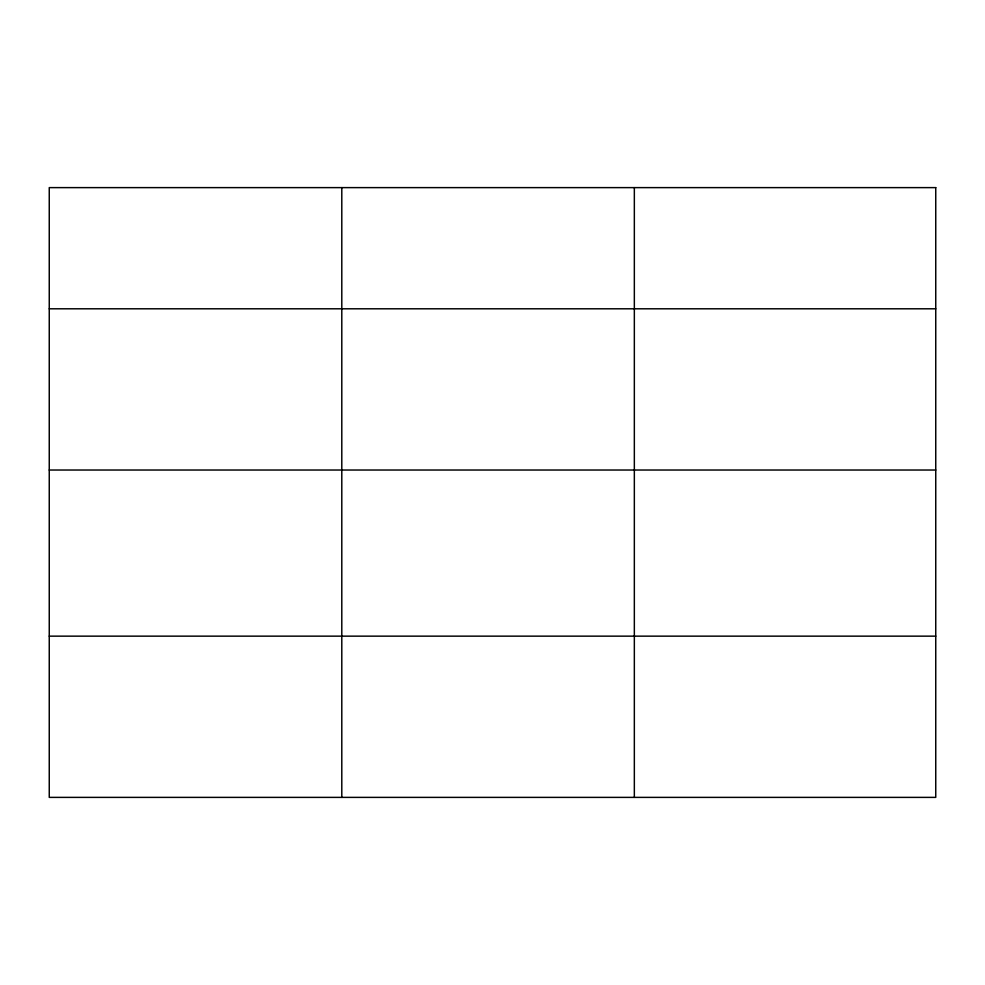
<?xml version="1.0" encoding="UTF-8"?>
<svg xmlns="http://www.w3.org/2000/svg" width="985" height="985" viewBox="0 0 985 985"><rect width="100%" height="100%" fill="white"/><g stroke="black" fill="none" stroke-linecap="round" stroke-linejoin="round"><path stroke-width="1.48" d="M49.25 308.798L935.75 308.798M49.25 470.03L935.75 470.03M49.25 636.15L935.75 636.15M634.34 187.618L634.34 797.382M341.795 187.618L341.795 797.382M935.75 187.618L49.25 187.618L49.25 797.382L935.75 797.382L935.75 187.618"/></g></svg>
